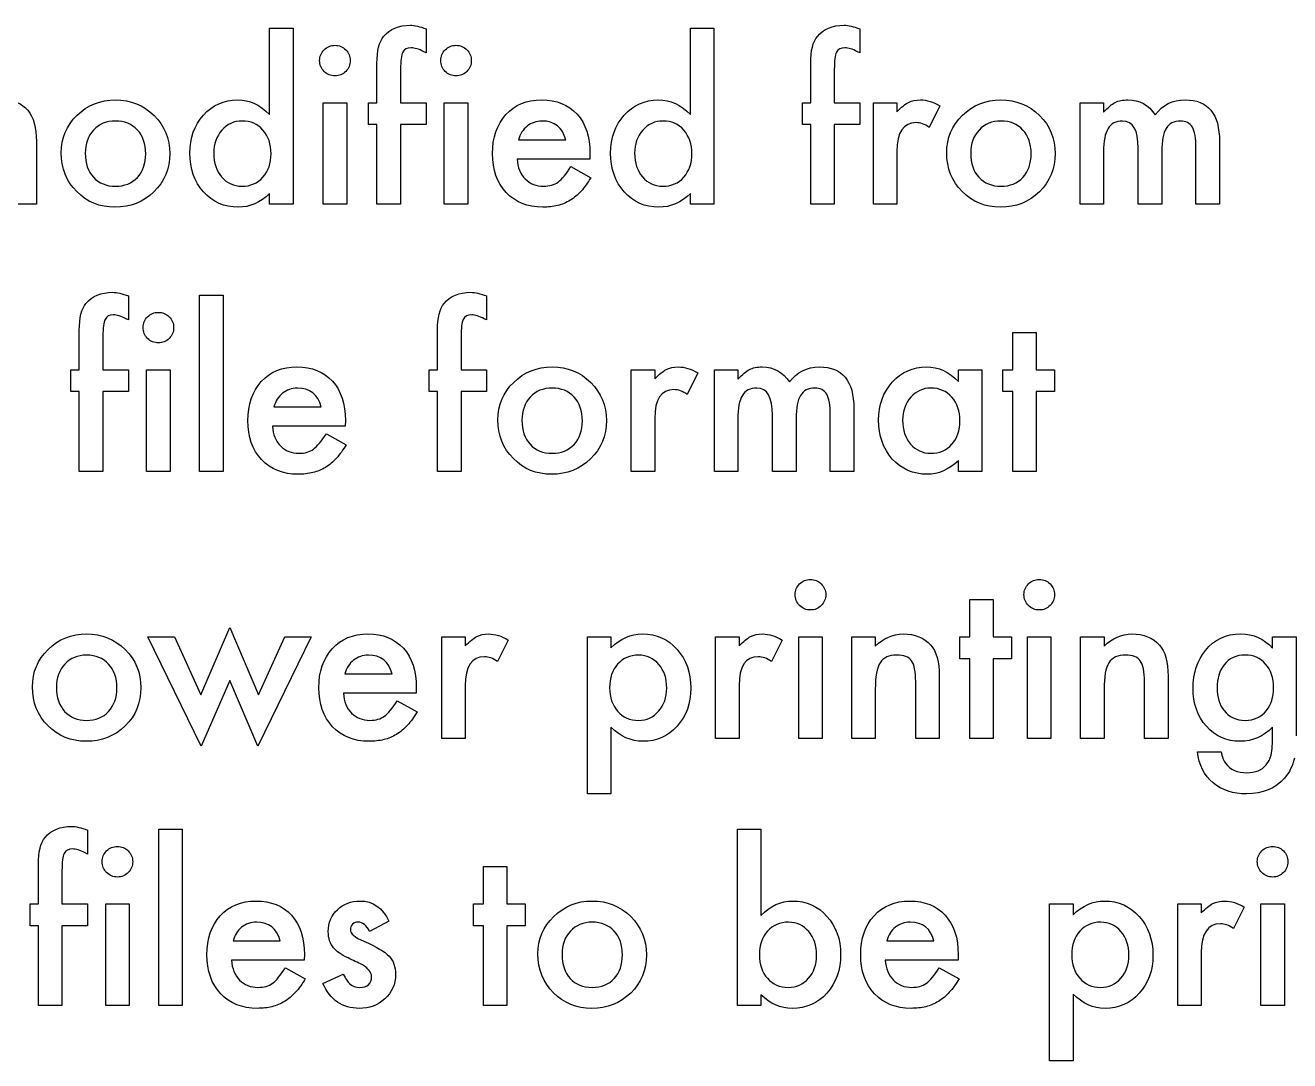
# Model space of a CAD drawing. Extents: x 6 to 931, y 6 to 506.
# Drawn here: x 695.6 to 790.2, y 347.7 to 425.3 of the extents above; entities that cross this region are included whole.
import ezdxf

# ---------------------------------------------------------------- set-up
doc = ezdxf.new("R2010")
doc.units = 0
doc.layers.add('MeArm1.0', color=7, linetype='CONTINUOUS')

msp = doc.modelspace()

# ---------------------------------------------------------------- linework, layer by layer
at = {"layer": 'MeArm1.0', "color": 7}
for points in [[(713.84662, 425.04434), (715.61224, 425.04434), (715.61224, 411.84903), (713.84662, 411.84903), (713.84662, 412.6459)], [(713.84662, 418.57559), (713.84662, 425.04434)], [(725.56537, 424.98184), (725.56537, 423.18497), (725.38568, 423.27867)], [(745.34662, 425.04434), (747.11224, 425.04434), (747.11224, 411.84903), (745.34662, 411.84903), (745.34662, 412.6459)], [(745.34662, 418.57559), (745.34662, 425.04434)], [(758.03412, 424.98184), (758.03412, 423.18497), (757.85443, 423.27867)], [(723.65131, 417.81778), (723.65131, 411.84903), (721.88568, 411.84903), (721.88568, 417.81778), (721.26068, 417.81778), (721.26068, 419.4584), (721.88568, 419.4584), (721.88568, 422.3959)], [(756.12006, 417.81778), (756.12006, 411.84903), (754.35443, 411.84903), (754.35443, 417.81778), (753.72943, 417.81778), (753.72943, 419.4584), (754.35443, 419.4584), (754.35443, 422.3959)], [(723.65131, 421.96617), (723.65131, 419.45835), (725.56537, 419.45835), (725.56537, 417.81773), (723.65131, 417.81773)], [(756.12006, 421.96617), (756.12006, 419.45835), (758.03412, 419.45835), (758.03412, 417.81773), (756.12006, 417.81773)], [(719.62006, 419.4584), (719.62006, 411.84903), (717.86224, 411.84903), (717.86224, 419.4584), (719.62006, 419.4584)], [(728.68256, 419.4584), (728.68256, 411.84903), (726.92474, 411.84903), (726.92474, 419.4584), (728.68256, 419.4584)], [(759.04974, 419.4584), (760.80756, 419.4584), (760.80756, 418.77872)], [(760.80756, 415.79434), (760.80756, 411.84903), (759.04974, 411.84903), (759.04974, 419.4584)], [(774.51849, 419.4584), (776.27631, 419.4584), (776.27631, 418.75528)], [(776.27631, 415.77872), (776.27631, 411.84903), (774.51849, 411.84903), (774.51849, 419.4584)], [(764.02631, 419.21622), (763.22162, 417.60684)], [(696.39349, 416.55215), (696.39349, 411.84903), (694.62787, 411.84903), (694.62787, 416.07559)], [(732.48705, 416.67715), (736.0183, 416.67715)], [(784.95599, 416.55215), (784.95599, 411.84903), (783.19037, 411.84903), (783.19037, 416.07559)], [(737.83099, 415.65372), (737.82299, 415.23965)], [(780.63568, 415.77872), (780.63568, 411.84903), (778.87006, 411.84903), (778.87006, 416.05215)], [(737.82318, 415.23965), (732.37006, 415.23965)], [(736.40912, 414.66934), (737.89349, 413.84122)], [(703.28412, 404.98184), (703.28412, 403.18497), (703.10443, 403.27867)], [(710.37006, 405.04434), (710.37006, 391.84903), (708.61224, 391.84903), (708.61224, 405.04434), (710.37006, 405.04434)], [(730.09662, 404.98184), (730.09662, 403.18497), (729.91693, 403.27867)], [(701.37006, 397.81778), (701.37006, 391.84903), (699.60443, 391.84903), (699.60443, 397.81778), (698.97943, 397.81778), (698.97943, 399.4584), (699.60443, 399.4584), (699.60443, 402.3959)], [(728.18256, 397.81778), (728.18256, 391.84903), (726.41693, 391.84903), (726.41693, 397.81778), (725.79193, 397.81778), (725.79193, 399.4584), (726.41693, 399.4584), (726.41693, 402.3959)], [(701.37006, 401.96617), (701.37006, 399.45835), (703.28412, 399.45835), (703.28412, 397.81773), (701.37006, 397.81773)], [(728.18256, 401.96617), (728.18256, 399.45835), (730.09662, 399.45835), (730.09662, 397.81773), (728.18256, 397.81773)], [(771.23724, 397.81778), (771.23724, 391.84903), (769.47943, 391.84903), (769.47943, 397.81778), (768.72943, 397.81778), (768.72943, 399.4584), (769.47943, 399.4584), (769.47943, 402.24747), (771.23724, 402.24747), (771.23724, 399.4584), (772.60443, 399.4584), (772.60443, 397.81778), (771.23724, 397.81778)], [(706.40131, 399.4584), (706.40131, 391.84903), (704.64349, 391.84903), (704.64349, 399.4584), (706.40131, 399.4584)], [(740.92474, 399.4584), (742.68256, 399.4584), (742.68256, 398.77872)], [(742.68256, 395.79434), (742.68256, 391.84903), (740.92474, 391.84903), (740.92474, 399.4584)], [(747.14349, 399.4584), (748.90131, 399.4584), (748.90131, 398.75528)], [(748.90131, 395.77872), (748.90131, 391.84903), (747.14349, 391.84903), (747.14349, 399.4584)], [(765.40912, 399.4584), (767.17474, 399.4584), (767.17474, 391.84903), (765.40912, 391.84903), (765.40912, 392.6459)], [(765.40912, 398.57559), (765.40912, 399.4584)], [(745.90131, 399.21622), (745.09662, 397.60684)], [(714.17455, 396.67715), (717.7058, 396.67715)], [(719.51849, 395.65372), (719.51049, 395.23965)], [(753.26068, 395.77872), (753.26068, 391.84903), (751.49506, 391.84903), (751.49506, 396.05215)], [(757.58099, 396.55215), (757.58099, 391.84903), (755.81537, 391.84903), (755.81537, 396.07559)], [(719.51068, 395.23965), (714.05756, 395.23965)], [(718.09662, 394.66934), (719.58099, 393.84122)], [(768.01849, 377.81778), (768.01849, 371.84903), (766.26068, 371.84903), (766.26068, 377.81778), (765.51068, 377.81778), (765.51068, 379.4584), (766.26068, 379.4584), (766.26068, 382.24747), (768.01849, 382.24747), (768.01849, 379.4584), (769.38568, 379.4584), (769.38568, 377.81778), (768.01849, 377.81778)], [(706.72162, 379.4584), (708.71381, 375.11465), (710.86224, 380.15372), (713.02631, 375.11465), (714.99506, 379.4584), (716.96381, 379.4584), (712.97943, 371.27872), (710.86224, 376.17715), (708.72162, 371.27872), (704.74506, 379.4584), (706.72162, 379.4584)], [(726.73724, 379.4584), (728.49506, 379.4584), (728.49506, 378.77872)], [(728.49506, 375.79434), (728.49506, 371.84903), (726.73724, 371.84903), (726.73724, 379.4584)], [(731.71381, 379.21622), (730.90912, 377.60684)], [(739.40131, 367.7084), (737.64349, 367.7084), (737.64349, 379.4584), (739.40131, 379.4584), (739.40131, 378.63028)], [(747.23724, 379.4584), (748.99506, 379.4584), (748.99506, 378.77872)], [(748.99506, 375.79434), (748.99506, 371.84903), (747.23724, 371.84903), (747.23724, 379.4584)], [(752.21381, 379.21622), (751.40912, 377.60684)], [(755.21381, 379.4584), (755.21381, 371.84903), (753.45599, 371.84903), (753.45599, 379.4584), (755.21381, 379.4584)], [(757.42474, 379.4584), (759.19037, 379.4584), (759.19037, 378.75528)], [(759.19037, 375.5209), (759.19037, 371.84903), (757.42474, 371.84903), (757.42474, 379.4584)], [(772.33881, 379.4584), (772.33881, 371.84903), (770.58099, 371.84903), (770.58099, 379.4584), (772.33881, 379.4584)], [(774.54974, 379.4584), (776.31537, 379.4584), (776.31537, 378.75528)], [(776.31537, 375.5209), (776.31537, 371.84903), (774.54974, 371.84903), (774.54974, 379.4584)], [(788.93257, 378.59903), (788.93257, 379.4584), (790.69038, 379.4584), (790.69038, 372.02872)], [(719.48705, 376.67715), (723.0183, 376.67715)], [(763.97943, 376.51309), (763.97943, 371.84903), (762.21381, 371.84903), (762.21381, 376.09903)], [(781.10443, 376.51309), (781.10443, 371.84903), (779.33881, 371.84903), (779.33881, 376.09903)], [(724.82318, 375.23965), (719.37006, 375.23965)], [(724.83099, 375.65372), (724.82299, 375.23965)], [(723.40912, 374.66934), (724.89349, 373.84122)], [(739.40131, 372.70059), (739.40131, 367.7084)], [(788.93257, 371.63809), (788.93257, 372.70059)], [(783.30757, 370.84903), (785.07319, 370.84903)], [(700.22162, 364.98184), (700.22162, 363.18497), (700.04193, 363.27867)], [(707.30756, 365.04434), (707.30756, 351.84903), (705.54974, 351.84903), (705.54974, 365.04434), (707.30756, 365.04434)], [(750.62006, 352.6459), (750.62006, 351.84903), (748.86224, 351.84903), (748.86224, 365.04434), (750.62006, 365.04434)], [(750.62006, 365.04434), (750.62006, 358.57559)], [(698.30756, 357.81778), (698.30756, 351.84903), (696.54193, 351.84903), (696.54193, 357.81778), (695.91693, 357.81778), (695.91693, 359.4584), (696.54193, 359.4584), (696.54193, 362.3959)], [(698.30756, 361.96617), (698.30756, 359.45835), (700.22162, 359.45835), (700.22162, 357.81773), (698.30756, 357.81773)], [(731.61224, 357.81778), (731.61224, 351.84903), (729.85443, 351.84903), (729.85443, 357.81778), (729.10443, 357.81778), (729.10443, 359.4584), (729.85443, 359.4584), (729.85443, 362.24747), (731.61224, 362.24747), (731.61224, 359.4584), (732.97943, 359.4584), (732.97943, 357.81778), (731.61224, 357.81778)], [(703.33881, 359.4584), (703.33881, 351.84903), (701.58099, 351.84903), (701.58099, 359.4584), (703.33881, 359.4584)], [(773.99506, 347.7084), (772.23724, 347.7084), (772.23724, 359.4584), (773.99506, 359.4584), (773.99506, 358.63028)], [(781.83099, 359.4584), (783.58881, 359.4584), (783.58881, 358.77872)], [(783.58881, 355.79434), (783.58881, 351.84903), (781.83099, 351.84903), (781.83099, 359.4584)], [(786.80756, 359.21622), (786.00287, 357.60684)], [(789.80756, 359.4584), (789.80756, 351.84903), (788.04974, 351.84903), (788.04974, 359.4584), (789.80756, 359.4584)], [(722.78412, 358.16153), (721.33099, 357.38809)], [(711.11205, 356.67715), (714.6433, 356.67715)], [(760.04955, 356.67715), (763.5808, 356.67715)], [(716.44818, 355.23965), (710.99506, 355.23965)], [(716.45599, 355.65372), (716.44799, 355.23965)], [(765.38568, 355.23965), (759.93256, 355.23965)], [(765.39349, 355.65372), (765.38549, 355.23965)], [(715.03412, 354.66934), (716.51849, 353.84122)], [(717.84662, 353.49747), (719.34662, 354.19278)], [(763.97162, 354.66934), (765.45599, 353.84122)], [(773.99506, 352.70059), (773.99506, 347.7084)]]:
    msp.add_lwpolyline(points, dxfattribs=at)
for points in [[(722.38568, 424.42715), (722.84401, 424.97922), (723.51068, 425.25527), (724.38568, 425.25528)], [(724.38568, 425.25528), (724.69818, 425.25527), (725.09141, 425.16408), (725.56537, 424.98184)], [(754.85443, 424.42715), (755.31276, 424.97922), (755.97943, 425.25527), (756.85443, 425.25528)], [(756.85443, 425.25528), (757.16693, 425.25527), (757.56016, 425.16408), (758.03412, 424.98184)], [(721.88568, 422.3959), (721.88568, 423.35423), (722.05235, 424.03131), (722.38568, 424.42715)], [(754.35443, 422.3959), (754.35443, 423.35423), (754.5211, 424.03131), (754.85443, 424.42715)], [(717.59662, 422.62247), (717.59662, 422.92975), (717.7086, 423.19537), (717.93256, 423.41934)], [(717.93256, 423.41934), (718.15651, 423.64329), (718.42474, 423.75527), (718.73724, 423.75528)], [(718.73724, 423.75528), (719.05495, 423.75527), (719.32578, 423.64329), (719.54974, 423.41934)], [(719.54974, 423.41934), (719.7737, 423.20058), (719.88568, 422.93235), (719.88568, 422.61465)], [(723.81537, 423.23179), (723.70599, 423.01303), (723.6513, 422.59116), (723.65131, 421.96617)], [(724.44818, 423.56773), (724.13568, 423.56772), (723.92474, 423.45574), (723.81537, 423.23179)], [(725.38568, 423.27867), (725.00547, 423.47136), (724.69297, 423.56772), (724.44818, 423.56773)], [(726.65912, 422.62247), (726.65912, 422.92975), (726.7711, 423.19537), (726.99506, 423.41934)], [(726.99506, 423.41934), (727.21901, 423.64329), (727.48724, 423.75527), (727.79974, 423.75528)], [(727.79974, 423.75528), (728.11745, 423.75527), (728.38828, 423.64329), (728.61224, 423.41934)], [(728.61224, 423.41934), (728.8362, 423.20058), (728.94818, 422.93235), (728.94818, 422.61465)], [(756.28412, 423.23179), (756.17474, 423.01303), (756.12005, 422.59116), (756.12006, 421.96617)], [(756.91693, 423.56773), (756.60443, 423.56772), (756.39349, 423.45574), (756.28412, 423.23179)], [(757.85443, 423.27867), (757.47422, 423.47136), (757.16172, 423.56772), (756.91693, 423.56773)], [(717.93256, 421.80215), (717.7086, 422.0261), (717.59662, 422.29954), (717.59662, 422.62247)], [(719.88568, 422.61465), (719.88568, 422.29694), (719.7737, 422.0261), (719.54974, 421.80215)], [(726.99506, 421.80215), (726.7711, 422.0261), (726.65912, 422.29954), (726.65912, 422.62247)], [(728.94818, 422.61465), (728.94818, 422.29694), (728.8362, 422.0261), (728.61224, 421.80215)], [(718.74506, 421.46622), (718.42735, 421.46621), (718.15651, 421.57819), (717.93256, 421.80215)], [(719.54974, 421.80215), (719.33099, 421.57819), (719.06276, 421.46621), (718.74506, 421.46622)], [(727.80756, 421.46622), (727.48985, 421.46621), (727.21901, 421.57819), (726.99506, 421.80215)], [(728.61224, 421.80215), (728.39349, 421.57819), (728.12526, 421.46621), (727.80756, 421.46622)], [(693.82318, 419.66934), (695.53671, 419.66933), (696.39348, 418.63027), (696.39349, 416.55215)], [(699.43256, 418.51309), (700.21901, 419.28392), (701.17734, 419.66933), (702.30756, 419.66934)], [(702.30756, 419.66934), (703.44297, 419.66933), (704.40651, 419.28131), (705.19818, 418.50528)], [(708.90131, 418.5209), (709.57839, 419.28652), (710.42995, 419.66933), (711.45599, 419.66934)], [(711.45599, 419.66934), (712.34661, 419.66933), (713.14349, 419.30475), (713.84662, 418.57559)], [(731.53412, 418.56778), (732.20599, 419.30215), (733.09662, 419.66933), (734.20599, 419.66934)], [(734.20599, 419.66934), (735.32578, 419.66933), (736.2112, 419.31256), (736.86224, 418.59903)], [(740.40131, 418.5209), (741.07839, 419.28652), (741.92995, 419.66933), (742.95599, 419.66934)], [(742.95599, 419.66934), (743.84661, 419.66933), (744.64349, 419.30475), (745.34662, 418.57559)], [(760.80756, 418.77872), (761.13047, 419.11725), (761.41693, 419.34902), (761.66693, 419.47403)], [(761.66693, 419.47403), (761.92214, 419.60423), (762.22422, 419.66933), (762.57318, 419.66934)], [(762.57318, 419.66934), (763.03672, 419.66933), (763.52109, 419.51829), (764.02631, 419.21622)], [(765.71381, 418.51309), (766.50026, 419.28392), (767.45859, 419.66933), (768.58881, 419.66934)], [(768.58881, 419.66934), (769.72422, 419.66933), (770.68776, 419.28131), (771.47943, 418.50528)], [(776.27631, 418.75528), (776.61484, 419.10944), (776.90391, 419.34902), (777.14349, 419.47403)], [(777.14349, 419.47403), (777.3987, 419.60423), (777.71901, 419.66933), (778.10443, 419.66934)], [(778.10443, 419.66934), (778.9638, 419.66933), (779.64349, 419.29433), (780.14349, 418.54434)], [(780.14349, 418.54434), (780.69557, 419.29433), (781.44296, 419.66933), (782.38568, 419.66934)], [(782.38568, 419.66934), (784.09921, 419.66933), (784.95598, 418.63027), (784.95599, 416.55215)], [(698.25287, 415.7084), (698.25287, 416.80736), (698.6461, 417.74225), (699.43256, 418.51309)], [(705.19818, 418.50528), (705.97942, 417.72923), (706.37005, 416.77611), (706.37006, 415.6459)], [(707.87787, 415.67715), (707.87787, 416.81257), (708.21901, 417.76048), (708.90131, 418.5209)], [(730.53412, 415.6459), (730.53412, 416.84902), (730.86745, 417.82298), (731.53412, 418.56778)], [(736.86224, 418.59903), (737.50807, 417.89069), (737.83099, 416.90892), (737.83099, 415.65372)], [(739.37787, 415.67715), (739.37787, 416.81257), (739.71901, 417.76048), (740.40131, 418.5209)], [(764.53412, 415.7084), (764.53412, 416.80736), (764.92735, 417.74225), (765.71381, 418.51309)], [(771.47943, 418.50528), (772.26067, 417.72923), (772.6513, 416.77611), (772.65131, 415.6459)], [(700.67474, 417.41158), (700.25807, 416.96366), (700.04974, 416.38553), (700.04974, 415.6772)], [(702.30756, 418.08345), (701.63568, 418.08345), (701.09141, 417.85949), (700.67474, 417.41158)], [(703.95599, 417.41158), (703.53932, 417.85949), (702.98984, 418.08345), (702.30756, 418.08345)], [(704.57318, 415.63814), (704.57317, 416.37772), (704.36745, 416.96887), (703.95599, 417.41158)], [(711.79193, 418.0834), (711.18776, 418.0834), (710.68255, 417.85423), (710.27631, 417.3959)], [(713.35443, 417.40372), (712.95338, 417.85684), (712.43255, 418.0834), (711.79193, 418.0834)], [(713.95599, 415.63809), (713.95599, 416.35163), (713.75547, 416.94017), (713.35443, 417.40372)], [(733.12768, 417.70059), (732.97663, 417.58079), (732.84643, 417.43496), (732.73705, 417.26309)], [(733.6433, 417.98184), (733.4558, 417.91934), (733.28393, 417.82559), (733.12768, 417.70059)], [(734.24487, 418.0834), (734.03132, 418.0834), (733.8308, 418.0495), (733.6433, 417.98184)], [(736.0183, 416.67715), (735.77351, 417.61465), (735.18236, 418.0834), (734.24487, 418.0834)], [(743.29193, 418.0834), (742.68776, 418.0834), (742.18255, 417.85423), (741.77631, 417.3959)], [(744.85443, 417.40372), (744.45338, 417.85684), (743.93255, 418.0834), (743.29193, 418.0834)], [(745.45599, 415.63809), (745.45599, 416.35163), (745.25547, 416.94017), (744.85443, 417.40372)], [(762.24506, 417.96622), (761.28672, 417.96621), (760.80755, 417.24225), (760.80756, 415.79434)], [(763.22162, 417.60684), (762.88828, 417.84642), (762.56276, 417.96621), (762.24506, 417.96622)], [(766.95599, 417.41158), (766.53932, 416.96366), (766.33099, 416.38553), (766.33099, 415.6772)], [(768.58881, 418.08345), (767.91693, 418.08345), (767.37266, 417.85949), (766.95599, 417.41158)], [(770.23724, 417.41158), (769.82057, 417.85949), (769.27109, 418.08345), (768.58881, 418.08345)], [(770.85443, 415.63814), (770.85442, 416.37772), (770.6487, 416.96887), (770.23724, 417.41158)], [(776.61224, 417.52872), (776.38828, 417.15892), (776.2763, 416.57559), (776.27631, 415.77872)], [(777.69818, 418.0834), (777.20339, 418.0834), (776.84141, 417.8985), (776.61224, 417.52872)], [(778.87006, 416.05215), (778.87005, 417.40632), (778.47943, 418.0834), (777.69818, 418.0834)], [(780.96381, 417.53653), (780.74505, 417.17194), (780.63567, 416.586), (780.63568, 415.77872)], [(782.02631, 418.0834), (781.54192, 418.0834), (781.18776, 417.90111), (780.96381, 417.53653)], [(782.92474, 417.62247), (782.74244, 417.92975), (782.44296, 418.0834), (782.02631, 418.0834)], [(783.19037, 416.07559), (783.19036, 416.80475), (783.10177, 417.32038), (782.92474, 417.62247)], [(710.27631, 417.3959), (709.87526, 416.93236), (709.67474, 416.35944), (709.67474, 415.67715)], [(732.73705, 417.26309), (732.62768, 417.09121), (732.54434, 416.8959), (732.48705, 416.67715)], [(741.77631, 417.3959), (741.37526, 416.93236), (741.17474, 416.35944), (741.17474, 415.67715)], [(699.40912, 412.80215), (698.63828, 413.57299), (698.25287, 414.54174), (698.25287, 415.7084)], [(700.04974, 415.6772), (700.04974, 414.91678), (700.25287, 414.31522), (700.65912, 413.87252)], [(703.95599, 413.8647), (704.36745, 414.30741), (704.57317, 414.89856), (704.57318, 415.63814)], [(706.37006, 415.6459), (706.37005, 414.50528), (705.97682, 413.54955), (705.19037, 412.77872)], [(708.90131, 412.7709), (708.21901, 413.54694), (707.87787, 414.51569), (707.87787, 415.67715)], [(709.67474, 415.67715), (709.67474, 414.94798), (709.87005, 414.35424), (710.26068, 413.8959)], [(713.35443, 413.87247), (713.75547, 414.33601), (713.95599, 414.92455), (713.95599, 415.63809)], [(731.56537, 412.72403), (730.87787, 413.4584), (730.53412, 414.43236), (730.53412, 415.6459)], [(740.40131, 412.7709), (739.71901, 413.54694), (739.37787, 414.51569), (739.37787, 415.67715)], [(741.17474, 415.67715), (741.17474, 414.94798), (741.37005, 414.35424), (741.76068, 413.8959)], [(744.85443, 413.87247), (745.25547, 414.33601), (745.45599, 414.92455), (745.45599, 415.63809)], [(765.69037, 412.80215), (764.91953, 413.57299), (764.53412, 414.54174), (764.53412, 415.7084)], [(766.33099, 415.6772), (766.33099, 414.91678), (766.53412, 414.31522), (766.94037, 413.87252)], [(770.23724, 413.8647), (770.6487, 414.30741), (770.85442, 414.89856), (770.85443, 415.63814)], [(772.65131, 415.6459), (772.6513, 414.50528), (772.25807, 413.54955), (771.47162, 412.77872)], [(732.37006, 415.23965), (732.41696, 414.61465), (732.62005, 414.11726), (732.97943, 413.74747)], [(735.44818, 413.51309), (735.72943, 413.72142), (736.04974, 414.10684), (736.40912, 414.66934)], [(700.65912, 413.87252), (701.07578, 413.4246), (701.62526, 413.20064), (702.30756, 413.20064)], [(702.30756, 413.20064), (702.99505, 413.20064), (703.54453, 413.42199), (703.95599, 413.8647)], [(710.26068, 413.8959), (710.66172, 413.43236), (711.16693, 413.20059), (711.77631, 413.20059)], [(711.77631, 413.20059), (712.42734, 413.20059), (712.95338, 413.42455), (713.35443, 413.87247)], [(732.97943, 413.74747), (733.3388, 413.38288), (733.79974, 413.20059), (734.36224, 413.20059)], [(737.89349, 413.84122), (737.66432, 413.45059), (737.42213, 413.11465), (737.16693, 412.8334)], [(741.76068, 413.8959), (742.16172, 413.43236), (742.66693, 413.20059), (743.27631, 413.20059)], [(743.27631, 413.20059), (743.92734, 413.20059), (744.45338, 413.42455), (744.85443, 413.87247)], [(766.94037, 413.87252), (767.35703, 413.4246), (767.90651, 413.20064), (768.58881, 413.20064)], [(768.58881, 413.20064), (769.2763, 413.20064), (769.82578, 413.42199), (770.23724, 413.8647)], [(702.27631, 411.63028), (701.13568, 411.63028), (700.17995, 412.0209), (699.40912, 412.80215)], [(705.19037, 412.77872), (704.3987, 412.01309), (703.42734, 411.63028), (702.27631, 411.63028)], [(711.49506, 411.63028), (710.45339, 411.63028), (709.5888, 412.01049), (708.90131, 412.7709)], [(734.29974, 411.63028), (733.16432, 411.63028), (732.25287, 411.99486), (731.56537, 412.72403)], [(734.36224, 413.20059), (734.79974, 413.20059), (735.16172, 413.30476), (735.44818, 413.51309)], [(737.16693, 412.8334), (736.91172, 412.55736), (736.63828, 412.3282), (736.34662, 412.1459)], [(742.99506, 411.63028), (741.95339, 411.63028), (741.0888, 412.01049), (740.40131, 412.7709)], [(768.55756, 411.63028), (767.41693, 411.63028), (766.4612, 412.0209), (765.69037, 412.80215)], [(771.47162, 412.77872), (770.67995, 412.01309), (769.70859, 411.63028), (768.55756, 411.63028)], [(713.84662, 412.6459), (713.1539, 411.96882), (712.37005, 411.63028), (711.49506, 411.63028)], [(735.40131, 411.75528), (735.06276, 411.67198), (734.69557, 411.63028), (734.29974, 411.63028)], [(736.34662, 412.1459), (736.05495, 411.96882), (735.73984, 411.83861), (735.40131, 411.75528)], [(745.34662, 412.6459), (744.6539, 411.96882), (743.87005, 411.63028), (742.99506, 411.63028)], [(700.10443, 404.42715), (700.56276, 404.97922), (701.22943, 405.25527), (702.10443, 405.25528)], [(702.10443, 405.25528), (702.41693, 405.25527), (702.81016, 405.16408), (703.28412, 404.98184)], [(726.91693, 404.42715), (727.37526, 404.97922), (728.04193, 405.25527), (728.91693, 405.25528)], [(728.91693, 405.25528), (729.22943, 405.25527), (729.62266, 405.16408), (730.09662, 404.98184)], [(699.60443, 402.3959), (699.60443, 403.35423), (699.7711, 404.03131), (700.10443, 404.42715)], [(726.41693, 402.3959), (726.41693, 403.35423), (726.5836, 404.03131), (726.91693, 404.42715)], [(701.53412, 403.23179), (701.42474, 403.01303), (701.37005, 402.59116), (701.37006, 401.96617)], [(702.16693, 403.56773), (701.85443, 403.56772), (701.64349, 403.45574), (701.53412, 403.23179)], [(703.10443, 403.27867), (702.72422, 403.47136), (702.41172, 403.56772), (702.16693, 403.56773)], [(704.37787, 402.62247), (704.37787, 402.92975), (704.48985, 403.19537), (704.71381, 403.41934)], [(704.71381, 403.41934), (704.93776, 403.64329), (705.20599, 403.75527), (705.51849, 403.75528)], [(705.51849, 403.75528), (705.8362, 403.75527), (706.10703, 403.64329), (706.33099, 403.41934)], [(706.33099, 403.41934), (706.55495, 403.20058), (706.66693, 402.93235), (706.66693, 402.61465)], [(728.34662, 403.23179), (728.23724, 403.01303), (728.18255, 402.59116), (728.18256, 401.96617)], [(728.97943, 403.56773), (728.66693, 403.56772), (728.45599, 403.45574), (728.34662, 403.23179)], [(729.91693, 403.27867), (729.53672, 403.47136), (729.22422, 403.56772), (728.97943, 403.56773)], [(704.71381, 401.80215), (704.48985, 402.0261), (704.37787, 402.29954), (704.37787, 402.62247)], [(706.66693, 402.61465), (706.66693, 402.29694), (706.55495, 402.0261), (706.33099, 401.80215)], [(705.52631, 401.46622), (705.2086, 401.46621), (704.93776, 401.57819), (704.71381, 401.80215)], [(706.33099, 401.80215), (706.11224, 401.57819), (705.84401, 401.46621), (705.52631, 401.46622)], [(713.22162, 398.56778), (713.89349, 399.30215), (714.78412, 399.66933), (715.89349, 399.66934)], [(715.89349, 399.66934), (717.01328, 399.66933), (717.8987, 399.31256), (718.54974, 398.59903)], [(732.12006, 398.51309), (732.90651, 399.28392), (733.86484, 399.66933), (734.99506, 399.66934)], [(734.99506, 399.66934), (736.13047, 399.66933), (737.09401, 399.28131), (737.88568, 398.50528)], [(742.68256, 398.77872), (743.00547, 399.11725), (743.29193, 399.34902), (743.54193, 399.47403)], [(743.54193, 399.47403), (743.79714, 399.60423), (744.09922, 399.66933), (744.44818, 399.66934)], [(744.44818, 399.66934), (744.91172, 399.66933), (745.39609, 399.51829), (745.90131, 399.21622)], [(748.90131, 398.75528), (749.23984, 399.10944), (749.52891, 399.34902), (749.76849, 399.47403)], [(749.76849, 399.47403), (750.0237, 399.60423), (750.34401, 399.66933), (750.72943, 399.66934)], [(750.72943, 399.66934), (751.5888, 399.66933), (752.26849, 399.29433), (752.76849, 398.54434)], [(752.76849, 398.54434), (753.32057, 399.29433), (754.06796, 399.66933), (755.01068, 399.66934)], [(755.01068, 399.66934), (756.72421, 399.66933), (757.58098, 398.63027), (757.58099, 396.55215)], [(760.46381, 398.52872), (761.1461, 399.28913), (762.00026, 399.66933), (763.02631, 399.66934)], [(763.02631, 399.66934), (763.91172, 399.66933), (764.70599, 399.30475), (765.40912, 398.57559)], [(712.22162, 395.6459), (712.22162, 396.84902), (712.55495, 397.82298), (713.22162, 398.56778)], [(718.54974, 398.59903), (719.19557, 397.89069), (719.51849, 396.90892), (719.51849, 395.65372)], [(730.94037, 395.7084), (730.94037, 396.80736), (731.3336, 397.74225), (732.12006, 398.51309)], [(737.88568, 398.50528), (738.66692, 397.72923), (739.05755, 396.77611), (739.05756, 395.6459)], [(759.44037, 395.67715), (759.44037, 396.81777), (759.78151, 397.76829), (760.46381, 398.52872)], [(714.81518, 397.70059), (714.66413, 397.58079), (714.53393, 397.43496), (714.42455, 397.26309)], [(715.3308, 397.98184), (715.1433, 397.91934), (714.97143, 397.82559), (714.81518, 397.70059)], [(715.93237, 398.0834), (715.71882, 398.0834), (715.5183, 398.0495), (715.3308, 397.98184)], [(717.7058, 396.67715), (717.46101, 397.61465), (716.86986, 398.0834), (715.93237, 398.0834)], [(734.99506, 398.08345), (734.32318, 398.08345), (733.77891, 397.85949), (733.36224, 397.41158)], [(736.64349, 397.41158), (736.22682, 397.85949), (735.67734, 398.08345), (734.99506, 398.08345)], [(744.12006, 397.96622), (743.16172, 397.96621), (742.68255, 397.24225), (742.68256, 395.79434)], [(745.09662, 397.60684), (744.76328, 397.84642), (744.43776, 397.96621), (744.12006, 397.96622)], [(749.23724, 397.52872), (749.01328, 397.15892), (748.9013, 396.57559), (748.90131, 395.77872)], [(750.32318, 398.0834), (749.82839, 398.0834), (749.46641, 397.8985), (749.23724, 397.52872)], [(751.49506, 396.05215), (751.49505, 397.40632), (751.10443, 398.0834), (750.32318, 398.0834)], [(753.58881, 397.53653), (753.37005, 397.17194), (753.26067, 396.586), (753.26068, 395.77872)], [(754.65131, 398.0834), (754.16692, 398.0834), (753.81276, 397.90111), (753.58881, 397.53653)], [(755.54974, 397.62247), (755.36744, 397.92975), (755.06796, 398.0834), (754.65131, 398.0834)], [(755.81537, 396.07559), (755.81536, 396.80475), (755.72677, 397.32038), (755.54974, 397.62247)], [(763.35443, 398.0834), (762.75026, 398.0834), (762.24505, 397.85423), (761.83881, 397.3959)], [(764.91693, 397.40372), (764.51588, 397.85684), (763.99505, 398.0834), (763.35443, 398.0834)], [(714.42455, 397.26309), (714.31518, 397.09121), (714.23184, 396.8959), (714.17455, 396.67715)], [(733.36224, 397.41158), (732.94557, 396.96366), (732.73724, 396.38553), (732.73724, 395.6772)], [(737.26068, 395.63814), (737.26067, 396.37772), (737.05495, 396.96887), (736.64349, 397.41158)], [(761.83881, 397.3959), (761.43776, 396.93236), (761.23724, 396.35944), (761.23724, 395.67715)], [(765.51849, 395.63809), (765.51849, 396.35163), (765.31797, 396.94017), (764.91693, 397.40372)], [(713.25287, 392.72403), (712.56537, 393.4584), (712.22162, 394.43236), (712.22162, 395.6459)], [(732.09662, 392.80215), (731.32578, 393.57299), (730.94037, 394.54174), (730.94037, 395.7084)], [(732.73724, 395.6772), (732.73724, 394.91678), (732.94037, 394.31522), (733.34662, 393.87252)], [(736.64349, 393.8647), (737.05495, 394.30741), (737.26067, 394.89856), (737.26068, 395.63814)], [(739.05756, 395.6459), (739.05755, 394.50528), (738.66432, 393.54955), (737.87787, 392.77872)], [(760.46381, 392.7709), (759.78151, 393.54694), (759.44037, 394.51569), (759.44037, 395.67715)], [(761.23724, 395.67715), (761.23724, 394.94798), (761.43255, 394.35424), (761.82318, 393.8959)], [(764.91693, 393.87247), (765.31797, 394.33601), (765.51849, 394.92455), (765.51849, 395.63809)], [(714.05756, 395.23965), (714.10446, 394.61465), (714.30755, 394.11726), (714.66693, 393.74747)], [(714.66693, 393.74747), (715.0263, 393.38288), (715.48724, 393.20059), (716.04974, 393.20059)], [(717.13568, 393.51309), (717.41693, 393.72142), (717.73724, 394.10684), (718.09662, 394.66934)], [(719.58099, 393.84122), (719.35182, 393.45059), (719.10963, 393.11465), (718.85443, 392.8334)], [(733.34662, 393.87252), (733.76328, 393.4246), (734.31276, 393.20064), (734.99506, 393.20064)], [(734.99506, 393.20064), (735.68255, 393.20064), (736.23203, 393.42199), (736.64349, 393.8647)], [(761.82318, 393.8959), (762.22422, 393.43236), (762.72943, 393.20059), (763.33881, 393.20059)], [(763.33881, 393.20059), (763.98984, 393.20059), (764.51588, 393.42455), (764.91693, 393.87247)], [(716.04974, 393.20059), (716.48724, 393.20059), (716.84922, 393.30476), (717.13568, 393.51309)], [(718.85443, 392.8334), (718.59922, 392.55736), (718.32578, 392.3282), (718.03412, 392.1459)], [(734.96381, 391.63028), (733.82318, 391.63028), (732.86745, 392.0209), (732.09662, 392.80215)], [(715.98724, 391.63028), (714.85182, 391.63028), (713.94037, 391.99486), (713.25287, 392.72403)], [(718.03412, 392.1459), (717.74245, 391.96882), (717.42734, 391.83861), (717.08881, 391.75528)], [(737.87787, 392.77872), (737.0862, 392.01309), (736.11484, 391.63028), (734.96381, 391.63028)], [(763.07318, 391.63028), (762.02109, 391.63028), (761.1513, 392.01049), (760.46381, 392.7709)], [(765.40912, 392.6459), (764.68515, 391.96882), (763.90651, 391.63028), (763.07318, 391.63028)], [(717.08881, 391.75528), (716.75026, 391.67198), (716.38307, 391.63028), (715.98724, 391.63028)], [(753.19037, 382.62247), (753.19037, 382.92975), (753.30235, 383.19537), (753.52631, 383.41934)], [(753.52631, 383.41934), (753.75026, 383.64329), (754.01849, 383.75527), (754.33099, 383.75528)], [(754.33099, 383.75528), (754.6487, 383.75527), (754.91953, 383.64329), (755.14349, 383.41934)], [(755.14349, 383.41934), (755.36745, 383.20058), (755.47943, 382.93235), (755.47943, 382.61465)], [(770.31537, 382.62247), (770.31537, 382.92975), (770.42735, 383.19537), (770.65131, 383.41934)], [(770.65131, 383.41934), (770.87526, 383.64329), (771.14349, 383.75527), (771.45599, 383.75528)], [(771.45599, 383.75528), (771.7737, 383.75527), (772.04453, 383.64329), (772.26849, 383.41934)], [(772.26849, 383.41934), (772.49245, 383.20058), (772.60443, 382.93235), (772.60443, 382.61465)], [(753.52631, 381.80215), (753.30235, 382.0261), (753.19037, 382.29954), (753.19037, 382.62247)], [(755.47943, 382.61465), (755.47943, 382.29694), (755.36745, 382.0261), (755.14349, 381.80215)], [(770.65131, 381.80215), (770.42735, 382.0261), (770.31537, 382.29954), (770.31537, 382.62247)], [(772.60443, 382.61465), (772.60443, 382.29694), (772.49245, 382.0261), (772.26849, 381.80215)], [(754.33881, 381.46622), (754.0211, 381.46621), (753.75026, 381.57819), (753.52631, 381.80215)], [(755.14349, 381.80215), (754.92474, 381.57819), (754.65651, 381.46621), (754.33881, 381.46622)], [(771.46381, 381.46622), (771.1461, 381.46621), (770.87526, 381.57819), (770.65131, 381.80215)], [(772.26849, 381.80215), (772.04974, 381.57819), (771.78151, 381.46621), (771.46381, 381.46622)], [(697.27631, 378.51309), (698.06276, 379.28392), (699.02109, 379.66933), (700.15131, 379.66934)], [(700.15131, 379.66934), (701.28672, 379.66933), (702.25026, 379.28131), (703.04193, 378.50528)], [(718.53412, 378.56778), (719.20599, 379.30215), (720.09662, 379.66933), (721.20599, 379.66934)], [(721.20599, 379.66934), (722.32578, 379.66933), (723.2112, 379.31256), (723.86224, 378.59903)], [(729.35443, 379.47403), (729.60964, 379.60423), (729.91172, 379.66933), (730.26068, 379.66934)], [(730.26068, 379.66934), (730.72422, 379.66933), (731.20859, 379.51829), (731.71381, 379.21622)], [(739.40131, 378.63028), (740.09401, 379.32298), (740.88047, 379.66933), (741.76068, 379.66934)], [(741.76068, 379.66934), (742.80755, 379.66933), (743.66953, 379.28392), (744.34662, 378.51309)], [(749.85443, 379.47403), (750.10964, 379.60423), (750.41172, 379.66933), (750.76068, 379.66934)], [(750.76068, 379.66934), (751.22422, 379.66933), (751.70859, 379.51829), (752.21381, 379.21622)], [(759.19037, 378.75528), (759.80495, 379.36465), (760.49766, 379.66933), (761.26849, 379.66934)], [(761.26849, 379.66934), (762.1539, 379.66933), (762.84401, 379.39069), (763.33881, 378.8334)], [(776.31537, 378.75528), (776.92995, 379.36465), (777.62266, 379.66933), (778.39349, 379.66934)], [(778.39349, 379.66934), (779.2789, 379.66933), (779.96901, 379.39069), (780.46381, 378.8334)], [(783.90132, 378.43497), (784.56798, 379.25788), (785.44819, 379.66933), (786.54194, 379.66934)], [(786.54194, 379.66934), (787.50027, 379.66933), (788.29714, 379.31256), (788.93257, 378.59903)], [(723.86224, 378.59903), (724.50807, 377.89069), (724.83099, 376.90892), (724.83099, 375.65372)], [(728.49506, 378.77872), (728.81797, 379.11725), (729.10443, 379.34902), (729.35443, 379.47403)], [(748.99506, 378.77872), (749.31797, 379.11725), (749.60443, 379.34902), (749.85443, 379.47403)], [(763.33881, 378.8334), (763.76588, 378.35944), (763.97942, 377.586), (763.97943, 376.51309)], [(780.46381, 378.8334), (780.89088, 378.35944), (781.10442, 377.586), (781.10443, 376.51309)], [(696.09662, 375.7084), (696.09662, 376.80736), (696.48985, 377.74225), (697.27631, 378.51309)], [(700.15131, 378.08345), (699.47943, 378.08345), (698.93516, 377.85949), (698.51849, 377.41158)], [(701.79974, 377.41158), (701.38307, 377.85949), (700.83359, 378.08345), (700.15131, 378.08345)], [(703.04193, 378.50528), (703.82317, 377.72923), (704.2138, 376.77611), (704.21381, 375.6459)], [(717.53412, 375.6459), (717.53412, 376.84902), (717.86745, 377.82298), (718.53412, 378.56778)], [(720.12768, 377.70059), (719.97663, 377.58079), (719.84643, 377.43496), (719.73705, 377.26309)], [(720.6433, 377.98184), (720.4558, 377.91934), (720.28393, 377.82559), (720.12768, 377.70059)], [(721.24487, 378.0834), (721.03132, 378.0834), (720.8308, 378.0495), (720.6433, 377.98184)], [(723.0183, 376.67715), (722.77351, 377.61465), (722.18236, 378.0834), (721.24487, 378.0834)], [(729.93256, 377.96622), (728.97422, 377.96621), (728.49505, 377.24225), (728.49506, 375.79434)], [(730.90912, 377.60684), (730.57578, 377.84642), (730.25026, 377.96621), (729.93256, 377.96622)], [(741.47162, 378.0834), (740.82578, 378.0834), (740.30234, 377.85944), (739.90131, 377.41153)], [(742.98724, 377.38809), (742.5862, 377.85163), (742.08099, 378.0834), (741.47162, 378.0834)], [(744.34662, 378.51309), (745.03411, 377.74746), (745.37786, 376.78132), (745.37787, 375.61465)], [(750.43256, 377.96622), (749.47422, 377.96621), (748.99505, 377.24225), (748.99506, 375.79434)], [(751.40912, 377.60684), (751.07578, 377.84642), (750.75026, 377.96621), (750.43256, 377.96622)], [(760.79193, 378.09122), (760.20859, 378.09121), (759.79453, 377.8985), (759.54974, 377.51309)], [(761.90131, 377.65372), (761.69818, 377.94538), (761.32838, 378.09121), (760.79193, 378.09122)], [(762.21381, 376.09903), (762.2138, 376.84902), (762.10963, 377.36725), (761.90131, 377.65372)], [(777.91693, 378.09122), (777.33359, 378.09121), (776.91953, 377.8985), (776.67474, 377.51309)], [(779.02631, 377.65372), (778.82318, 377.94538), (778.45338, 378.09121), (777.91693, 378.09122)], [(779.33881, 376.09903), (779.3388, 376.84902), (779.23463, 377.36725), (779.02631, 377.65372)], [(782.97163, 375.60684), (782.97163, 376.71621), (783.28152, 377.65892), (783.90132, 378.43497)], [(786.87007, 378.09122), (786.2034, 378.09121), (785.67735, 377.84382), (785.29194, 377.34903)], [(788.40913, 377.41153), (788.00808, 377.86465), (787.49506, 378.09121), (786.87007, 378.09122)], [(698.51849, 377.41158), (698.10182, 376.96366), (697.89349, 376.38553), (697.89349, 375.6772)], [(702.41693, 375.63814), (702.41692, 376.37772), (702.2112, 376.96887), (701.79974, 377.41158)], [(719.73705, 377.26309), (719.62768, 377.09121), (719.54434, 376.8959), (719.48705, 376.67715)], [(739.90131, 377.41153), (739.50026, 376.96361), (739.29974, 376.37507), (739.29974, 375.6459)], [(743.58099, 375.60684), (743.58099, 376.336), (743.38307, 376.92975), (742.98724, 377.38809)], [(759.54974, 377.51309), (759.31016, 377.13288), (759.19037, 376.46882), (759.19037, 375.5209)], [(776.67474, 377.51309), (776.43516, 377.13288), (776.31537, 376.46882), (776.31537, 375.5209)], [(785.29194, 377.34903), (784.94298, 376.90632), (784.7685, 376.3334), (784.7685, 375.63028)], [(789.00288, 375.63809), (789.00287, 376.37767), (788.80496, 376.96882), (788.40913, 377.41153)], [(697.25287, 372.80215), (696.48203, 373.57299), (696.09662, 374.54174), (696.09662, 375.7084)], [(697.89349, 375.6772), (697.89349, 374.91678), (698.09662, 374.31522), (698.50287, 373.87252)], [(701.79974, 373.8647), (702.2112, 374.30741), (702.41692, 374.89856), (702.41693, 375.63814)], [(704.21381, 375.6459), (704.2138, 374.50528), (703.82057, 373.54955), (703.03412, 372.77872)], [(718.56537, 372.72403), (717.87787, 373.4584), (717.53412, 374.43236), (717.53412, 375.6459)], [(719.37006, 375.23965), (719.41696, 374.61465), (719.62005, 374.11726), (719.97943, 373.74747)], [(739.29974, 375.6459), (739.29974, 374.93236), (739.50026, 374.34382), (739.90131, 373.88028)], [(742.97162, 373.88809), (743.37786, 374.34642), (743.58099, 374.91934), (743.58099, 375.60684)], [(745.37787, 375.61465), (745.37786, 374.47403), (745.03671, 373.52351), (744.35443, 372.76309)], [(783.97163, 372.75528), (783.30496, 373.51569), (782.97163, 374.46621), (782.97163, 375.60684)], [(784.7685, 375.63028), (784.7685, 374.93757), (784.94298, 374.36986), (785.29194, 373.92715)], [(788.46382, 373.93497), (788.82318, 374.37767), (789.00287, 374.94538), (789.00288, 375.63809)], [(698.50287, 373.87252), (698.91953, 373.4246), (699.46901, 373.20064), (700.15131, 373.20064)], [(700.15131, 373.20064), (700.8388, 373.20064), (701.38828, 373.42199), (701.79974, 373.8647)], [(722.44818, 373.51309), (722.72943, 373.72142), (723.04974, 374.10684), (723.40912, 374.66934)], [(739.90131, 373.88028), (740.29714, 373.42715), (740.81797, 373.20059), (741.46381, 373.20059)], [(741.46381, 373.20059), (742.07318, 373.20059), (742.57578, 373.42976), (742.97162, 373.88809)], [(785.29194, 373.92715), (785.67215, 373.44278), (786.19819, 373.20059), (786.87007, 373.20059)], [(786.87007, 373.20059), (787.54194, 373.20059), (788.07319, 373.44538), (788.46382, 373.93497)], [(719.97943, 373.74747), (720.3388, 373.38288), (720.79974, 373.20059), (721.36224, 373.20059)], [(721.36224, 373.20059), (721.79974, 373.20059), (722.16172, 373.30476), (722.44818, 373.51309)], [(724.89349, 373.84122), (724.66432, 373.45059), (724.42213, 373.11465), (724.16693, 372.8334)], [(700.12006, 371.63028), (698.97943, 371.63028), (698.0237, 372.0209), (697.25287, 372.80215)], [(703.03412, 372.77872), (702.24245, 372.01309), (701.27109, 371.63028), (700.12006, 371.63028)], [(721.29974, 371.63028), (720.16432, 371.63028), (719.25287, 371.99486), (718.56537, 372.72403)], [(723.34662, 372.1459), (723.05495, 371.96882), (722.73984, 371.83861), (722.40131, 371.75528)], [(724.16693, 372.8334), (723.91172, 372.55736), (723.63828, 372.3282), (723.34662, 372.1459)], [(741.79193, 371.63028), (740.9013, 371.63028), (740.10443, 371.98705), (739.40131, 372.70059)], [(744.35443, 372.76309), (743.67734, 372.00788), (742.82317, 371.63028), (741.79193, 371.63028)], [(786.5185, 371.63028), (785.48204, 371.63028), (784.63308, 372.00528), (783.97163, 372.75528)], [(788.93257, 372.70059), (788.23464, 371.98705), (787.42996, 371.63028), (786.5185, 371.63028)], [(722.40131, 371.75528), (722.06276, 371.67198), (721.69557, 371.63028), (721.29974, 371.63028)], [(787.00288, 369.2709), (788.28933, 369.27091), (788.93256, 370.05997), (788.93257, 371.63809)], [(784.47944, 368.51309), (783.80236, 369.07559), (783.41173, 369.85424), (783.30757, 370.84903)], [(785.07319, 370.84903), (785.14089, 370.47403), (785.25288, 370.18497), (785.40913, 369.98184)], [(790.55757, 370.35684), (790.43256, 369.78393), (790.18777, 369.29174), (789.82319, 368.88028)], [(785.40913, 369.98184), (785.77371, 369.50789), (786.30496, 369.27091), (787.00288, 369.2709)], [(786.98725, 367.69278), (785.97162, 367.69278), (785.13569, 367.96622), (784.47944, 368.51309)], [(789.82319, 368.88028), (789.13568, 368.08862), (788.19037, 367.69278), (786.98725, 367.69278)], [(696.54193, 362.3959), (696.54193, 363.35423), (696.7086, 364.03131), (697.04193, 364.42715)], [(697.04193, 364.42715), (697.50026, 364.97922), (698.16693, 365.25527), (699.04193, 365.25528)], [(699.04193, 365.25528), (699.35443, 365.25527), (699.74766, 365.16408), (700.22162, 364.98184)], [(699.10443, 363.56773), (698.79193, 363.56772), (698.58099, 363.45574), (698.47162, 363.23179)], [(700.04193, 363.27867), (699.66172, 363.47136), (699.34922, 363.56772), (699.10443, 363.56773)], [(701.65131, 363.41934), (701.87526, 363.64329), (702.14349, 363.75527), (702.45599, 363.75528)], [(702.45599, 363.75528), (702.7737, 363.75527), (703.04453, 363.64329), (703.26849, 363.41934)], [(788.12006, 363.41934), (788.34401, 363.64329), (788.61224, 363.75527), (788.92474, 363.75528)], [(788.92474, 363.75528), (789.24245, 363.75527), (789.51328, 363.64329), (789.73724, 363.41934)], [(698.47162, 363.23179), (698.36224, 363.01303), (698.30755, 362.59116), (698.30756, 361.96617)], [(701.31537, 362.62247), (701.31537, 362.92975), (701.42735, 363.19537), (701.65131, 363.41934)], [(701.65131, 361.80215), (701.42735, 362.0261), (701.31537, 362.29954), (701.31537, 362.62247)], [(703.26849, 363.41934), (703.49245, 363.20058), (703.60443, 362.93235), (703.60443, 362.61465)], [(703.60443, 362.61465), (703.60443, 362.29694), (703.49245, 362.0261), (703.26849, 361.80215)], [(787.78412, 362.62247), (787.78412, 362.92975), (787.8961, 363.19537), (788.12006, 363.41934)], [(788.12006, 361.80215), (787.8961, 362.0261), (787.78412, 362.29954), (787.78412, 362.62247)], [(789.73724, 363.41934), (789.9612, 363.20058), (790.07318, 362.93235), (790.07318, 362.61465)], [(790.07318, 362.61465), (790.07318, 362.29694), (789.9612, 362.0261), (789.73724, 361.80215)], [(702.46381, 361.46622), (702.1461, 361.46621), (701.87526, 361.57819), (701.65131, 361.80215)], [(703.26849, 361.80215), (703.04974, 361.57819), (702.78151, 361.46621), (702.46381, 361.46622)], [(788.93256, 361.46622), (788.61485, 361.46621), (788.34401, 361.57819), (788.12006, 361.80215)], [(789.73724, 361.80215), (789.51849, 361.57819), (789.25026, 361.46621), (788.93256, 361.46622)], [(710.15912, 358.56778), (710.83099, 359.30215), (711.72162, 359.66933), (712.83099, 359.66934)], [(712.83099, 359.66934), (713.95078, 359.66933), (714.8362, 359.31256), (715.48724, 358.59903)], [(718.92474, 359.0209), (719.38828, 359.45319), (719.95078, 359.66933), (720.61224, 359.66934)], [(720.61224, 359.66934), (721.5862, 359.66933), (722.31016, 359.16673), (722.78412, 358.16153)], [(735.12006, 358.51309), (735.90651, 359.28392), (736.86484, 359.66933), (737.99506, 359.66934)], [(737.99506, 359.66934), (739.13047, 359.66933), (740.09401, 359.28131), (740.88568, 358.50528)], [(750.62006, 358.57559), (751.32318, 359.30475), (752.12005, 359.66933), (753.01068, 359.66934)], [(753.01068, 359.66934), (754.03672, 359.66933), (754.89088, 359.28652), (755.57318, 358.5209)], [(759.09662, 358.56778), (759.76849, 359.30215), (760.65912, 359.66933), (761.76849, 359.66934)], [(761.76849, 359.66934), (762.88828, 359.66933), (763.7737, 359.31256), (764.42474, 358.59903)], [(773.99506, 358.63028), (774.68776, 359.32298), (775.47422, 359.66933), (776.35443, 359.66934)], [(776.35443, 359.66934), (777.4013, 359.66933), (778.26328, 359.28392), (778.94037, 358.51309)], [(784.44818, 359.47403), (784.70339, 359.60423), (785.00547, 359.66933), (785.35443, 359.66934)], [(785.35443, 359.66934), (785.81797, 359.66933), (786.30234, 359.51829), (786.80756, 359.21622)], [(718.24506, 357.38028), (718.24506, 358.04173), (718.47162, 358.58861), (718.92474, 359.0209)], [(783.58881, 358.77872), (783.91172, 359.11725), (784.19818, 359.34902), (784.44818, 359.47403)], [(709.15912, 355.6459), (709.15912, 356.84902), (709.49245, 357.82298), (710.15912, 358.56778)], [(712.2683, 357.98184), (712.0808, 357.91934), (711.90893, 357.82559), (711.75268, 357.70059)], [(712.86987, 358.0834), (712.65632, 358.0834), (712.4558, 358.0495), (712.2683, 357.98184)], [(714.6433, 356.67715), (714.39851, 357.61465), (713.80736, 358.0834), (712.86987, 358.0834)], [(715.48724, 358.59903), (716.13307, 357.89069), (716.45599, 356.90892), (716.45599, 355.65372)], [(720.06537, 357.92715), (719.95078, 357.82298), (719.89349, 357.68757), (719.89349, 357.5209)], [(720.47943, 358.09122), (720.31797, 358.09121), (720.17995, 358.03652), (720.06537, 357.92715)], [(721.33099, 357.38809), (721.10182, 357.85684), (720.81797, 358.09121), (720.47943, 358.09122)], [(733.94037, 355.7084), (733.94037, 356.80736), (734.3336, 357.74225), (735.12006, 358.51309)], [(737.99506, 358.08345), (737.32318, 358.08345), (736.77891, 357.85949), (736.36224, 357.41158)], [(739.64349, 357.41158), (739.22682, 357.85949), (738.67734, 358.08345), (737.99506, 358.08345)], [(740.88568, 358.50528), (741.66692, 357.72923), (742.05755, 356.77611), (742.05756, 355.6459)], [(752.69818, 358.0834), (752.05234, 358.0834), (751.5263, 357.85684), (751.12006, 357.40372)], [(754.20599, 357.38028), (753.80495, 357.84902), (753.30234, 358.0834), (752.69818, 358.0834)], [(755.57318, 358.5209), (756.25546, 357.76048), (756.59661, 356.81257), (756.59662, 355.67715)], [(758.09662, 355.6459), (758.09662, 356.84902), (758.42995, 357.82298), (759.09662, 358.56778)], [(761.2058, 357.98184), (761.0183, 357.91934), (760.84643, 357.82559), (760.69018, 357.70059)], [(761.80737, 358.0834), (761.59382, 358.0834), (761.3933, 358.0495), (761.2058, 357.98184)], [(763.5808, 356.67715), (763.33601, 357.61465), (762.74486, 358.0834), (761.80737, 358.0834)], [(764.42474, 358.59903), (765.07057, 357.89069), (765.39349, 356.90892), (765.39349, 355.65372)], [(776.06537, 358.0834), (775.41953, 358.0834), (774.89609, 357.85944), (774.49506, 357.41153)], [(777.58099, 357.38809), (777.17995, 357.85163), (776.67474, 358.0834), (776.06537, 358.0834)], [(778.94037, 358.51309), (779.62786, 357.74746), (779.97161, 356.78132), (779.97162, 355.61465)], [(785.02631, 357.96622), (784.06797, 357.96621), (783.5888, 357.24225), (783.58881, 355.79434)], [(786.00287, 357.60684), (785.66953, 357.84642), (785.34401, 357.96621), (785.02631, 357.96622)], [(711.36205, 357.26309), (711.25268, 357.09121), (711.16934, 356.8959), (711.11205, 356.67715)], [(711.75268, 357.70059), (711.60163, 357.58079), (711.47143, 357.43496), (711.36205, 357.26309)], [(718.64349, 356.15372), (718.37787, 356.47142), (718.24506, 356.88027), (718.24506, 357.38028)], [(719.89349, 357.5209), (719.89349, 357.22923), (720.23203, 356.94017), (720.90912, 356.65372)], [(736.36224, 357.41158), (735.94557, 356.96366), (735.73724, 356.38553), (735.73724, 355.6772)], [(740.26068, 355.63814), (740.26067, 356.37772), (740.05495, 356.96887), (739.64349, 357.41158)], [(751.12006, 357.40372), (750.71901, 356.9558), (750.51849, 356.37246), (750.51849, 355.65372)], [(754.79974, 355.59903), (754.79974, 356.32819), (754.60182, 356.92194), (754.20599, 357.38028)], [(760.29955, 357.26309), (760.19018, 357.09121), (760.10684, 356.8959), (760.04955, 356.67715)], [(760.69018, 357.70059), (760.53913, 357.58079), (760.40893, 357.43496), (760.29955, 357.26309)], [(774.49506, 357.41153), (774.09401, 356.96361), (773.89349, 356.37507), (773.89349, 355.6459)], [(778.17474, 355.60684), (778.17474, 356.336), (777.97682, 356.92975), (777.58099, 357.38809)], [(719.72162, 355.40372), (719.2112, 355.65371), (718.85183, 355.90371), (718.64349, 356.15372)], [(720.90912, 356.65372), (721.84141, 356.25267), (722.46901, 355.88288), (722.79193, 355.54434)], [(710.19037, 352.72403), (709.50287, 353.4584), (709.15912, 354.43236), (709.15912, 355.6459)], [(710.99506, 355.23965), (711.04196, 354.61465), (711.24505, 354.11726), (711.60443, 353.74747)], [(720.26068, 355.1459), (720.08359, 355.2292), (719.90391, 355.31517), (719.72162, 355.40372)], [(720.79193, 354.88809), (720.61484, 354.97659), (720.43776, 355.06257), (720.26068, 355.1459)], [(722.79193, 355.54434), (723.11484, 355.2058), (723.2763, 354.75007), (723.27631, 354.17715)], [(735.09662, 352.80215), (734.32578, 353.57299), (733.94037, 354.54174), (733.94037, 355.7084)], [(735.73724, 355.6772), (735.73724, 354.91678), (735.94037, 354.31522), (736.34662, 353.87252)], [(739.64349, 353.8647), (740.05495, 354.30741), (740.26067, 354.89856), (740.26068, 355.63814)], [(742.05756, 355.6459), (742.05755, 354.50528), (741.66432, 353.54955), (740.87787, 352.77872)], [(750.51849, 355.65372), (750.51849, 354.91413), (750.71641, 354.32299), (751.11224, 353.88028)], [(754.19037, 353.88028), (754.59661, 354.33861), (754.79974, 354.91153), (754.79974, 355.59903)], [(756.59662, 355.67715), (756.59661, 354.50528), (756.25286, 353.53653), (755.56537, 352.7709)], [(759.12787, 352.72403), (758.44037, 353.4584), (758.09662, 354.43236), (758.09662, 355.6459)], [(759.93256, 355.23965), (759.97946, 354.61465), (760.18255, 354.11726), (760.54193, 353.74747)], [(773.89349, 355.6459), (773.89349, 354.93236), (774.09401, 354.34382), (774.49506, 353.88028)], [(777.56537, 353.88809), (777.97161, 354.34642), (778.17474, 354.91934), (778.17474, 355.60684)], [(779.97162, 355.61465), (779.97161, 354.47403), (779.63046, 353.52351), (778.94818, 352.76309)], [(714.07318, 353.51309), (714.35443, 353.72142), (714.67474, 354.10684), (715.03412, 354.66934)], [(719.34662, 354.19278), (719.55495, 353.82819), (719.7138, 353.59642), (719.82318, 353.49747)], [(720.58881, 353.20059), (721.18255, 353.20059), (721.47943, 353.47142), (721.47943, 354.01309)], [(721.47943, 354.01309), (721.47943, 354.32559), (721.25026, 354.61726), (720.79193, 354.88809)], [(723.27631, 354.17715), (723.2763, 353.44278), (723.00547, 352.8282), (722.46381, 352.3334)], [(763.01068, 353.51309), (763.29193, 353.72142), (763.61224, 354.10684), (763.97162, 354.66934)], [(711.60443, 353.74747), (711.9638, 353.38288), (712.42474, 353.20059), (712.98724, 353.20059)], [(712.98724, 353.20059), (713.42474, 353.20059), (713.78672, 353.30476), (714.07318, 353.51309)], [(716.51849, 353.84122), (716.28932, 353.45059), (716.04713, 353.11465), (715.79193, 352.8334)], [(720.55756, 351.63028), (719.28151, 351.63028), (718.37787, 352.25267), (717.84662, 353.49747)], [(719.82318, 353.49747), (720.03672, 353.29955), (720.29193, 353.20059), (720.58881, 353.20059)], [(736.34662, 353.87252), (736.76328, 353.4246), (737.31276, 353.20064), (737.99506, 353.20064)], [(737.99506, 353.20064), (738.68255, 353.20064), (739.23203, 353.42199), (739.64349, 353.8647)], [(751.11224, 353.88028), (751.50807, 353.42715), (752.02891, 353.20059), (752.67474, 353.20059)], [(752.67474, 353.20059), (753.28411, 353.20059), (753.78932, 353.42715), (754.19037, 353.88028)], [(760.54193, 353.74747), (760.9013, 353.38288), (761.36224, 353.20059), (761.92474, 353.20059)], [(761.92474, 353.20059), (762.36224, 353.20059), (762.72422, 353.30476), (763.01068, 353.51309)], [(765.45599, 353.84122), (765.22682, 353.45059), (764.98463, 353.11465), (764.72943, 352.8334)], [(774.49506, 353.88028), (774.89089, 353.42715), (775.41172, 353.20059), (776.05756, 353.20059)], [(776.05756, 353.20059), (776.66693, 353.20059), (777.16953, 353.42976), (777.56537, 353.88809)], [(712.92474, 351.63028), (711.78932, 351.63028), (710.87787, 351.99486), (710.19037, 352.72403)], [(714.97162, 352.1459), (714.67995, 351.96882), (714.36484, 351.83861), (714.02631, 351.75528)], [(715.79193, 352.8334), (715.53672, 352.55736), (715.26328, 352.3282), (714.97162, 352.1459)], [(722.46381, 352.3334), (721.93776, 351.86465), (721.30234, 351.63028), (720.55756, 351.63028)], [(737.96381, 351.63028), (736.82318, 351.63028), (735.86745, 352.0209), (735.09662, 352.80215)], [(740.87787, 352.77872), (740.0862, 352.01309), (739.11484, 351.63028), (737.96381, 351.63028)], [(752.97943, 351.63028), (752.09922, 351.63028), (751.31276, 351.96882), (750.62006, 352.6459)], [(755.56537, 352.7709), (754.88307, 352.01049), (754.02109, 351.63028), (752.97943, 351.63028)], [(761.86224, 351.63028), (760.72682, 351.63028), (759.81537, 351.99486), (759.12787, 352.72403)], [(763.90912, 352.1459), (763.61745, 351.96882), (763.30234, 351.83861), (762.96381, 351.75528)], [(764.72943, 352.8334), (764.47422, 352.55736), (764.20078, 352.3282), (763.90912, 352.1459)], [(776.38568, 351.63028), (775.49505, 351.63028), (774.69818, 351.98705), (773.99506, 352.70059)], [(778.94818, 352.76309), (778.27109, 352.00788), (777.41692, 351.63028), (776.38568, 351.63028)], [(714.02631, 351.75528), (713.68776, 351.67198), (713.32057, 351.63028), (712.92474, 351.63028)], [(762.96381, 351.75528), (762.62526, 351.67198), (762.25807, 351.63028), (761.86224, 351.63028)]]:
    msp.add_open_spline(points, degree=3, dxfattribs=at)

doc.saveas('drawing.dxf')
